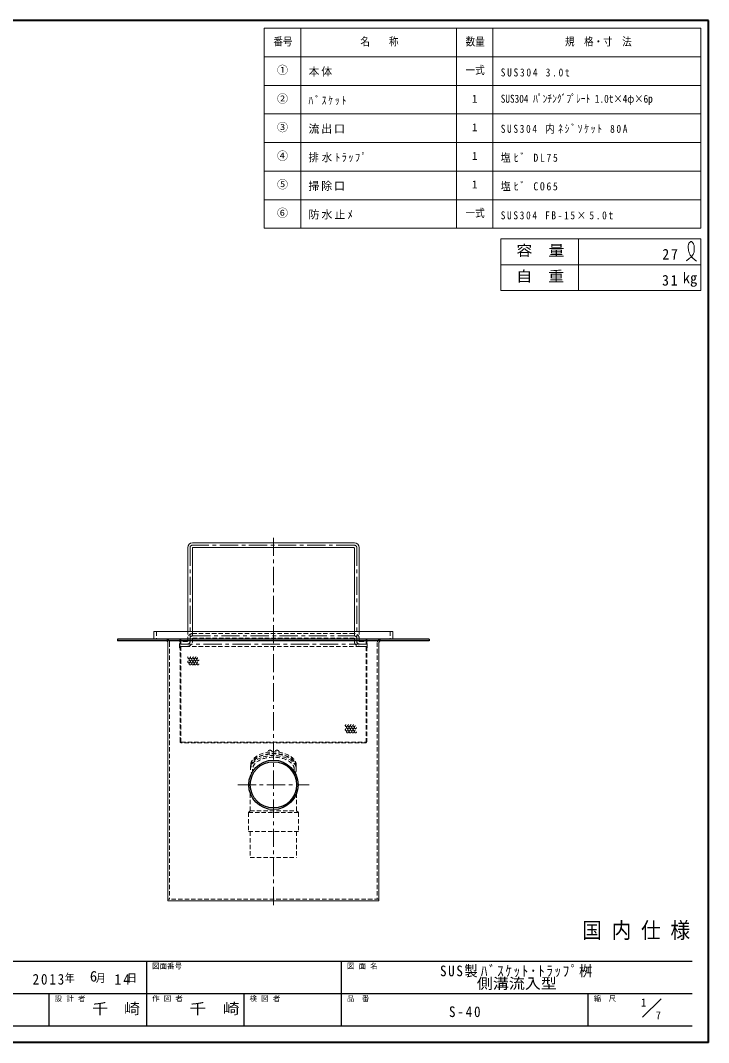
# Model space of a CAD drawing. Units: millimetres, scale not verified. Extents: x -1418 to 1417, y -940 to 1027.
# Drawn here: x 93 to 1417, y -940 to 1027 of the extents above; entities that cross this region are included whole.
import ezdxf
from ezdxf.enums import TextEntityAlignment as Align

# ---------------------------------------------------------------- set-up
doc = ezdxf.new("R2010")
doc.units = ezdxf.units.MM
doc.header["$LTSCALE"] = 7
doc.linetypes.add('CHAIN1', pattern=[8, 5, -1, 1, -1])
doc.linetypes.add('DASHED1', pattern=[1.8, 1.2, -0.6])
doc.layers.add('0-0_ﾚｲﾔ1', color=7, linetype='Continuous', lineweight=18)
doc.styles.add('ＭＳ ゴシック', font='')
doc.styles.get('ＭＳ ゴシック').set_extended_font_data('MS Gothic')

msp = doc.modelspace()

# ---------------------------------------------------------------- linework, layer by layer
at = {"layer": '0-0_ﾚｲﾔ1', "color": 1, "lineweight": 40}
for p, q in [((1417.253, 1026.685), (-1417.747, 1026.685)), ((1417.253, -940.315), (1417.253, 1026.685)), ((1417.253, -940.315), (-1417.747, -940.315))]:
    msp.add_line(p, q, dxfattribs=at)
at = {"layer": '0-0_ﾚｲﾔ1', "color": 3}
for p, q in [((1402.253, 1011.685), (562.253, 1011.685)), ((632.253, 626.685), (632.253, 1011.685)), ((932.253, 626.685), (932.253, 1011.685)), ((1002.253, 626.685), (1002.253, 1011.685)), ((1402.253, 626.685), (1402.253, 1011.685)), ((1402.253, 956.685), (562.253, 956.685)), ((1402.253, 901.685), (562.253, 901.685)), ((1402.253, 846.685), (562.253, 846.685)), ((1402.253, 791.685), (562.253, 791.685)), ((1402.253, 736.685), (562.253, 736.685)), ((1402.253, 681.685), (562.253, 681.685)), ((1167.253, 506.685), (1167.253, 606.685)), ((1402.253, 506.685), (1402.253, 606.685)), ((1017.253, 556.685), (1402.253, 556.685)), ((1017.253, 506.685), (1402.253, 506.685))]:
    msp.add_line(p, q, dxfattribs=at)
at = {"layer": '0-0_ﾚｲﾔ1'}
for p, q in [((423.753, 21.185), (735.753, 21.185)), ((414.753, -149.315), (414.753, 12.185)), ((423.753, 11.185), (423.753, -149.315)), ((424.753, 12.185), (734.753, 12.185)), ((735.753, -149.315), (735.753, 11.185)), ((744.753, 12.185), (744.753, -149.315)), ((349.753, -149.315), (809.753, -149.315)), ((349.753, -149.315), (349.753, -164.315)), ((809.753, -149.315), (809.753, -164.315)), ((376.753, -170.315), (376.753, -667.315)), ((1290.398, -891.67), (1325.753, -856.315))]:
    msp.add_line(p, q, dxfattribs=at)
at = {"layer": '0-0_ﾚｲﾔ1', "color": 4, "linetype": 'CHAIN1', "lineweight": 9}
for p, q in [((579.753, 31.185), (579.753, -682.315)), ((419.253, 12.185), (419.253, -168.815)), ((735.753, 16.685), (423.753, 16.685)), ((740.253, 12.185), (740.253, -168.815)), ((760.253, -173.315), (400.253, -173.315)), ((423.753, -157.876), (735.753, -157.876)), ((511.253, -444.315), (648.253, -444.315))]:
    msp.add_line(p, q, dxfattribs=at)
at = {"layer": '0-0_ﾚｲﾔ1', "color": 4, "linetype": 'DASHED1', "lineweight": 9}
for p, q in [((354.753, -149.315), (354.753, -164.315)), ((414.753, -167.815), (414.753, -149.315)), ((423.753, -149.315), (423.753, -168.815)), ((423.753, -153.376), (735.753, -153.376)), ((735.753, -149.315), (735.753, -168.815)), ((744.753, -167.815), (744.753, -149.315)), ((804.753, -149.315), (804.753, -164.315)), ((362.253, -163.315), (362.253, -164.315)), ((575.253, -163.315), (362.253, -163.315)), ((379.753, -170.315), (379.753, -664.315)), ((399.253, -180.815), (399.253, -165.815)), ((399.253, -165.815), (400.253, -165.815)), ((400.253, -361.315), (400.253, -165.815)), ((413.753, -168.815), (400.253, -168.815)), ((401.253, -165.515), (401.253, -361.315)), ((424.753, -162.376), (734.753, -162.376)), ((797.253, -163.315), (584.253, -163.315)), ((745.753, -168.815), (759.253, -168.815)), ((758.253, -165.515), (758.253, -361.315)), ((759.253, -165.815), (759.253, -361.315)), ((779.753, -170.315), (779.753, -664.315)), ((797.253, -163.315), (797.253, -164.315)), ((399.253, -180.815), (400.253, -180.815)), ((414.753, -177.815), (400.253, -177.815)), ((759.253, -178.315), (400.253, -178.315)), ((744.753, -177.815), (759.253, -177.815)), ((760.253, -180.815), (759.253, -180.815)), ((402.253, -362.315), (757.253, -362.315)), ((757.253, -363.315), (402.253, -363.315)), ((782.753, -664.315), (376.753, -664.315))]:
    msp.add_line(p, q, dxfattribs=at)
at = {"layer": '0-0_ﾚｲﾔ1', "color": 5, "lineweight": 25}
for p, q in [((279.753, -164.315), (279.753, -167.315)), ((879.753, -164.315), (279.753, -164.315)), ((879.753, -167.315), (279.753, -167.315)), ((879.753, -164.315), (879.753, -167.315))]:
    msp.add_line(p, q, dxfattribs=at)
at = {"layer": '0-0_ﾚｲﾔ1', "linetype": 'DASHED1'}
for p, q in [((568.753, -380.23), (568.753, -381.781)), ((577.253, -380.23), (577.253, -380.953)), ((582.253, -380.23), (582.253, -380.953)), ((590.753, -380.23), (590.753, -381.781)), ((535.748, -407.03), (535.748, -410.212)), ((535.748, -410.919), (535.748, -414.101)), ((623.758, -407.03), (623.758, -410.212)), ((623.758, -410.919), (623.758, -414.101)), ((539.744, -414.101), (539.744, -418.712)), ((619.762, -414.101), (619.762, -418.712)), ((535.253, -494.315), (535.253, -460.928)), ((624.253, -494.315), (624.253, -460.928)), ((531.753, -497.815), (535.253, -494.315)), ((531.753, -497.815), (627.753, -497.815)), ((535.253, -494.315), (624.253, -494.315)), ((624.253, -494.315), (627.753, -497.815)), ((627.753, -497.815), (627.753, -534.315)), ((624.253, -534.315), (624.253, -584.315))]:
    msp.add_line(p, q, dxfattribs=at)
at = {"layer": '0-0_ﾚｲﾔ1', "color": 6, "lineweight": 25}
for p, q in [((-1386.247, -783.815), (1385.753, -783.815)), ((335.753, -783.815), (335.753, -908.815)), ((710.753, -908.815), (710.753, -783.815)), ((1385.753, -846.315), (-39.247, -846.315)), ((148.253, -908.815), (148.253, -846.315)), ((523.253, -908.815), (523.253, -846.315)), ((1185.753, -908.815), (1185.753, -846.315)), ((1385.753, -908.815), (-1386.247, -908.815))]:
    msp.add_line(p, q, dxfattribs=at)
at = {"layer": '0-0_ﾚｲﾔ1', "color": 3}
for points in [[(1402.253, 626.685), (562.253, 626.685), (562.253, 1011.685)], [(1017.253, 506.685), (1017.253, 606.685), (1402.253, 606.685)]]:
    msp.add_lwpolyline(points, dxfattribs=at)
at = {"layer": '0-0_ﾚｲﾔ1'}
for points in [[(1374.285, 564.208), (1375.119, 564.789), (1376.555, 565.795), (1377.981, 566.819), (1379.391, 567.871), (1380.779, 568.962), (1382.139, 570.103), (1382.912, 570.792), (1383.57, 571.407), (1384.671, 572.509), (1385.709, 573.664), (1386.663, 574.877), (1387.513, 576.149), (1388.235, 577.482), (1388.587, 578.284), (1388.932, 579.246), (1389.371, 580.963), (1389.643, 582.733), (1389.778, 584.536), (1389.809, 586.349), (1389.767, 588.15), (1389.722, 589.181), (1389.684, 589.914), (1389.593, 591.164), (1389.452, 592.404), (1389.233, 593.643), (1388.911, 594.89), (1388.462, 596.155), (1388.133, 596.9), (1387.841, 597.482), (1387.265, 598.468), (1386.61, 599.383), (1385.889, 600.171), (1385.116, 600.774), (1384.303, 601.136), (1383.82, 601.214), (1383.304, 601.179), (1382.414, 600.863), (1381.548, 600.277), (1380.732, 599.482)], [(1380.732, 599.482), (1379.994, 598.54), (1379.361, 597.512), (1379.052, 596.9), (1378.751, 596.185), (1378.376, 594.961), (1378.154, 593.745), (1378.055, 592.535), (1378.047, 591.326), (1378.099, 590.114), (1378.144, 589.408), (1378.214, 588.433), (1378.36, 586.744), (1378.556, 585.056), (1378.821, 583.38), (1379.174, 581.728), (1379.636, 580.11), (1379.96, 579.192), (1380.364, 578.215), (1381.179, 576.58), (1382.126, 575.007), (1383.188, 573.496), (1384.344, 572.047), (1385.576, 570.66), (1386.317, 569.884), (1386.986, 569.214), (1388.164, 568.094), (1389.369, 567.009), (1390.594, 565.952), (1391.834, 564.916), (1393.083, 563.892), (1393.809, 563.3)], [(782.753, -170.315), (782.753, -667.315), (376.753, -667.315)]]:
    msp.add_lwpolyline(points, dxfattribs=at)
at = {"layer": '0-0_ﾚｲﾔ1', "color": 4, "linetype": 'DASHED1', "lineweight": 9}
msp.add_lwpolyline([(760.253, -180.815), (760.253, -165.815), (759.253, -165.815)], dxfattribs=at)
at = {"layer": '0-0_ﾚｲﾔ1', "linetype": 'DASHED1'}
for points in [[(531.753, -497.815), (531.753, -534.315), (627.753, -534.315)], [(535.253, -534.315), (535.253, -584.315), (624.253, -584.315)]]:
    msp.add_lwpolyline(points, dxfattribs=at)
at = {"layer": '0-0_ﾚｲﾔ1', "color": 4, "linetype": 'DASHED1', "lineweight": 9}
for centre in [(416.964, -199.519), (416.964, -207.519), (419.464, -203.519), (419.464, -211.519), (421.964, -199.519), (421.964, -207.519), (424.464, -203.519), (424.464, -211.519), (426.964, -199.519), (426.964, -207.519), (429.464, -203.519), (429.464, -211.519), (431.964, -199.519), (431.964, -207.519), (434.464, -203.519), (434.464, -211.519), (720.115, -330.29), (722.615, -334.29), (725.115, -330.29), (727.615, -334.29), (730.115, -330.29), (732.615, -334.29), (735.115, -330.29), (737.615, -334.29), (720.115, -338.29), (722.615, -342.29), (725.115, -338.29), (727.615, -342.29), (730.115, -338.29), (732.615, -342.29), (735.115, -338.29), (737.615, -342.29)]:
    msp.add_circle(centre, 2, dxfattribs=at)
at = {"layer": '0-0_ﾚｲﾔ1', "color": 5, "lineweight": 25}
for radius in [47.5, 44.55]:
    msp.add_circle((579.753, -444.315), radius, dxfattribs=at)
at = {"layer": '0-0_ﾚｲﾔ1'}
for centre, radius, start, end in [((423.753, 12.185), 9, 90, 180), ((735.753, 12.185), 9, 0, 90), ((424.753, 11.185), 1, 90, 180), ((734.753, 11.185), 1, 0, 90), ((373.753, -170.315), 3, 0, 90), ((785.753, -170.315), 3, 90, 180)]:
    msp.add_arc(centre, radius, start, end, dxfattribs=at)
at = {"layer": '0-0_ﾚｲﾔ1', "color": 4, "linetype": 'CHAIN1', "lineweight": 9}
for centre, start, end in [((423.753, 12.185), 90, 180), ((735.753, 12.185), 0, 90), ((414.753, -168.815), 270, 0), ((423.753, -162.376), 90, 180), ((735.753, -162.376), 0, 90), ((744.753, -168.815), 180, 270)]:
    msp.add_arc(centre, 4.5, start, end, dxfattribs=at)
at = {"layer": '0-0_ﾚｲﾔ1', "color": 4, "linetype": 'DASHED1', "lineweight": 9}
for centre, radius, start, end in [((423.753, -162.376), 9, 90, 180), ((735.753, -162.376), 9, 0, 90), ((373.753, -170.315), 6, 0, 90), ((400.053, -165.515), 1.2, 0, 90), ((413.753, -167.815), 1, 270, 0), ((414.753, -168.815), 9, 270, 0), ((424.753, -163.376), 1, 90, 180), ((734.753, -163.376), 1, 0, 90), ((744.753, -168.815), 9, 180, 270), ((745.753, -167.815), 1, 180, 270), ((759.453, -165.515), 1.2, 90, 180), ((785.753, -170.315), 6, 90, 180), ((402.253, -361.315), 2, 180, 270), ((402.253, -361.315), 1, 180, 270), ((757.253, -361.315), 2, 270, 0), ((757.253, -361.315), 1, 270, 0)]:
    msp.add_arc(centre, radius, start, end, dxfattribs=at)
at = {"layer": '0-0_ﾚｲﾔ1', "linetype": 'DASHED1'}
for centre in [(573.003, -382.586), (586.503, -382.586)]:
    msp.add_arc(centre, 4.859, 29.00567, 150.99433, dxfattribs=at)
for centre, major_axis, ratio, start_param, end_param in [((579.753, -414.101), (44.005, 0), 0.592593, 5.97522806, 9.73273521), ((579.753, -407.03), (44.005, 0), 0.592593, 0, 3.14159265), ((579.753, -410.212), (44.005, 0), 0.592593, 0, 3.14159265), ((579.753, -410.919), (44.005, 0), 0.592593, 0, 3.14159265), ((579.753, -414.101), (40.009, 0), 0.572246, 0, 3.14159265)]:
    msp.add_ellipse(centre, major_axis=major_axis, ratio=ratio, start_param=start_param, end_param=end_param, dxfattribs=at)

# ---------------------------------------------------------------- texts
at = {"layer": '0-0_ﾚｲﾔ1', "style": 'ＭＳ ゴシック'}
for s, height, width, p in [('番号', 15.4, 0.85, (579.753, 973.685)), ('名\u3000\u3000称', 15.4, 0.85, (747.253, 973.685)), ('数量', 15.4, 0.85, (949.753, 973.685)), ('規\u3000格・寸\u3000法', 15.4, 0.85, (1141.003, 973.685)), ('一式', 15.4, 0.85, (949.753, 918.685)), ('SUS304 ﾊﾟﾝﾁﾝｸﾞﾌﾟﾚｰﾄ 1.0t×4φ×6p', 15.4, 0.85, (1017.253, 863.685)), ('一式', 15.4, 0.85, (949.753, 643.685)), ('容\u3000量', 20.53, 1.1, (1047.294, 567.692)), ('自\u3000重', 20.53, 1.1, (1047.005, 517.841)), ('国 内 仕 様', 30.79, 0.9, (1174.003, -748.815)), ('側溝流入型', 20.53, 1.1, (971.253, -843.065)), ('千\u3000崎', 20.53, 1.1, (230.753, -891.565)), ('千\u3000崎', 20.53, 1.15, (418.253, -891.565))]:
    msp.add_text(s, height=height, dxfattribs=dict(at, width=width)).set_placement(p, align=Align.BOTTOM_LEFT)
for s, height, p in [('①', 15.4, (586.753, 918.685)), ('②', 15.4, (586.753, 863.685)), ('1', 15.4, (962.003, 863.685)), ('③', 15.4, (586.753, 808.685)), ('1', 15.4, (962.003, 808.685)), ('④', 15.4, (586.753, 753.685)), ('1', 15.4, (962.003, 753.685)), ('⑤', 15.4, (586.753, 698.685)), ('1', 15.4, (962.003, 698.685)), ('⑥', 15.4, (586.753, 643.685)), ('㎏', 20.53, (1367.542, 514.66)), ('図面番号', 10.26, (346.253, -801.315)), ('図 面 名', 10.26, (721.253, -801.315)), ('6', 20.53, (226.553, -829.065)), ('設 計 者', 10.26, (158.753, -863.815)), ('作 図 者', 10.26, (346.253, -863.815)), ('検 図 者', 10.26, (533.753, -863.815)), ('品\u3000番', 10.26, (721.253, -863.815)), ('縮\u3000尺', 10.26, (1196.253, -863.815)), ('1', 15.4, (1286.842, -875.582)), ('7', 15.4, (1315.346, -900.347))]:
    msp.add_text(s, height=height, dxfattribs=at).set_placement(p, align=Align.BOTTOM_LEFT)
at = {"layer": '0-0_ﾚｲﾔ1', "attachment_point": 7, "style": 'ＭＳ ゴシック'}
for s, insert, char_height in [('\\T1.17;本体', (647.253, 918.685), 15.4), ('\\T1.39;\\W0.85;SUS304\\~3.0t', (1017.253, 918.685), 15.4), ('\\T1.39;\\W0.85;ﾊﾞｽｹｯﾄ', (647.253, 863.685), 15.4), ('\\T1.17;流出口', (647.253, 808.685), 15.4), ('\\T1.37;\\W0.85;SUS304\\~内ﾈｼﾞｿｹｯﾄ\\~80A', (1017.253, 808.685), 15.4), ('\\T1.28;\\W0.95;排水ﾄﾗｯﾌﾟ', (647.253, 753.685), 15.4), ('\\T1.33;\\W0.9;塩ﾋﾞ\\~DL75', (1017.253, 753.685), 15.4), ('\\T1.17;掃除口', (647.253, 698.685), 15.4), ('\\T1.33;\\W0.9;塩ﾋﾞ\\~CO65', (1017.253, 698.685), 15.4), ('\\T1.19;防水止ﾒ', (647.253, 643.685), 15.4), ('\\T1.37;\\W0.85;SUS304\\~FB-15×5.0t', (1017.253, 643.685), 15.4), ('\\T1.27;\\W0.95;27', (1328.198, 566.479), 20.53), ('\\T1.27;\\W0.95;31', (1327.692, 516.086), 20.53), ('\\T1.27;\\W0.9;年\\~\\~\\~月\\~\\~\\~日', (178.253, -825.565), 15.4), ('\\T1.25;\\W0.9;SUS製ﾊﾞｽｹｯﾄ･ﾄﾗｯﾌﾟ桝', (900.378, -815.065), 20.53), ('\\T1.28;\\W0.9;2013', (116.303, -829.065), 20.53), ('\\T1.27;\\W0.95;14', (273.803, -829.065), 20.53), ('\\T1.28;\\W0.9;S-40', (917.628, -891.565), 20.53)]:
    msp.add_mtext(s, dxfattribs=dict(at, insert=insert, char_height=char_height))

doc.saveas('drawing.dxf')
